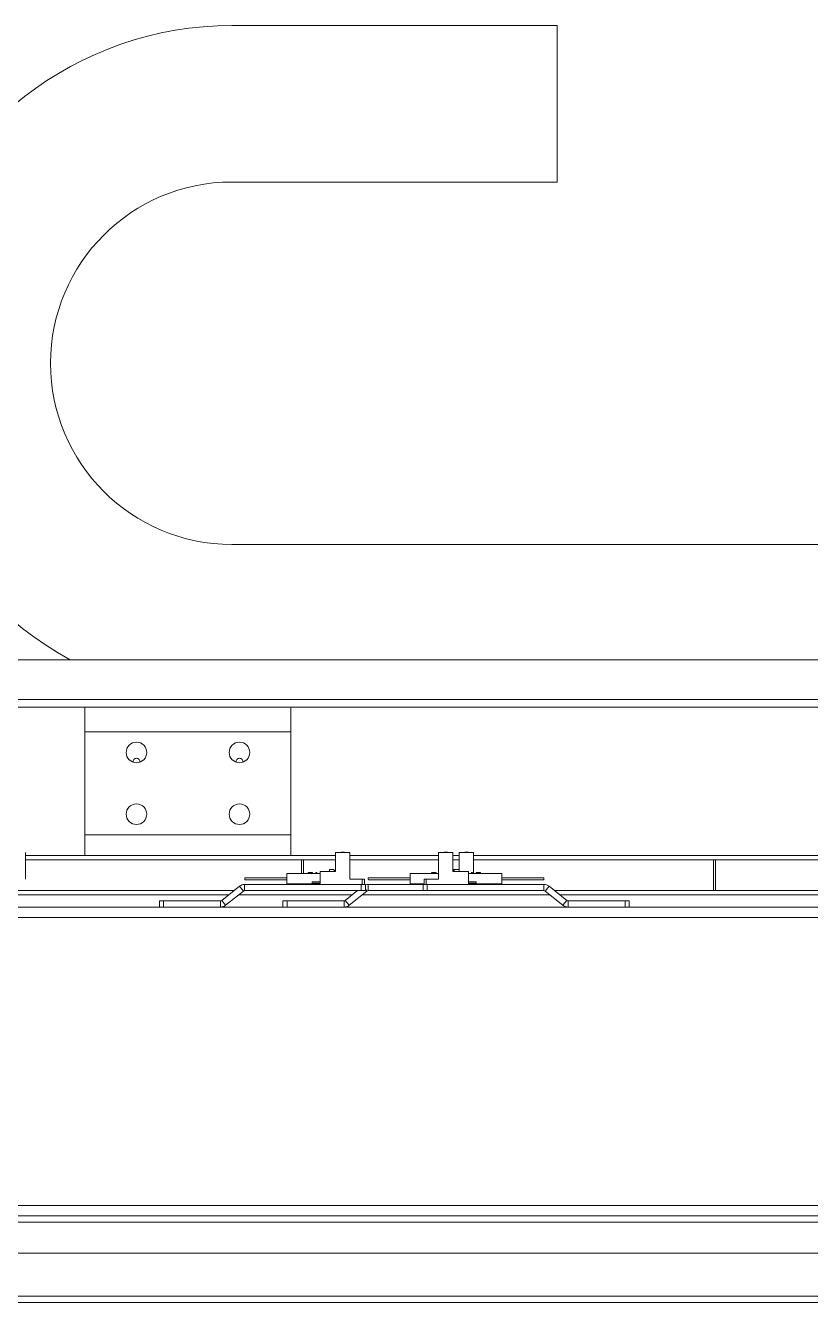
# Model space of a CAD drawing. Extents: x 500 to 100500, y -14500 to 21140.
# Drawn here: x 6410 to 6791, y -5627 to -5007 of the extents above; entities that cross this region are included whole.
import ezdxf

# ---------------------------------------------------------------- set-up
doc = ezdxf.new("R2010")
doc.units = 0
doc.layers.get('0').update_dxf_attribs({"linetype": 'CONTINUOUS'})
doc.layers.add('D', color=7, linetype='CONTINUOUS')

# ---------------------------------------------------------------- blocks, each defined once
blk = doc.blocks.new('KZXCVASDF123')
at = {"color": 7, "linetype": 'Continuous', "lineweight": 18}
for p, q in [((-58560.92, -65889.57, 21.36), (-58402.92, -65889.57, 21.36)), ((-58402.92, -65889.57, 21.36), (-58402.92, -65965.57, 21.36)), ((-58560.92, -65965.57, 21.36), (-58402.92, -65965.57, 21.36)), ((-58560.92, -66141.57, 21.36), (-57914.57, -66141.57, 21.36)), ((-57914.57, -66197.57, 21.36), (-58715.92, -66197.57, 21.36)), ((-57914.57, -66216.84, 21.36), (-58720.92, -66216.84, 21.36)), ((-58632.22, -66220.57, 21.36), (-58720.92, -66220.57, 21.36)), ((-58632.22, -66220.57, 21.36), (-58632.22, -66232.57, 21.36)), ((-58532.22, -66220.57, 21.36), (-58632.22, -66220.57, 21.36)), ((-58532.22, -66220.57, 21.36), (-58532.22, -66232.57, 21.36)), ((-57914.57, -66220.57, 21.36), (-58532.22, -66220.57, 21.36)), ((-58532.22, -66232.57, 21.36), (-58632.22, -66232.57, 21.36)), ((-58632.22, -66232.57, 21.36), (-58632.22, -66282.57, 21.36)), ((-58532.22, -66232.57, 21.36), (-58532.22, -66282.57, 21.36)), ((-58632.22, -66292.67, 21.36), (-58632.22, -66282.57, 21.36)), ((-58532.22, -66282.57, 21.36), (-58632.22, -66282.57, 21.36)), ((-58532.22, -66292.67, 21.36), (-58532.22, -66282.57, 21.36)), ((-58661.07, -66292.67, 21.36), (-58510.55, -66292.67, 21.36)), ((-58661.07, -66294.67, 21.36), (-58527.07, -66294.67, 21.36)), ((-58527.07, -66294.67, 21.36), (-58527.07, -66301.42, 21.36)), ((-58526.07, -66294.67, 21.36), (-58527.07, -66294.67, 21.36)), ((-58526.07, -66301.42, 21.36), (-58526.07, -66294.67, 21.36)), ((-58526.07, -66294.67, 21.36), (-58510.55, -66294.67, 21.36)), ((-58503.6, -66291.17, 21.36), (-58510.55, -66291.17, 21.36)), ((-58510.55, -66291.17, 21.36), (-58510.55, -66300.47, 21.36)), ((-58507.87, -66290.97, 21.36), (-58507.87, -66291.17, 21.36)), ((-58507.87, -66290.97, 21.36), (-58507.07, -66290.97, 21.36)), ((-58507.07, -66290.97, 21.36), (-58507.07, -66291.17, 21.36)), ((-58507.07, -66290.97, 21.36), (-58506.27, -66290.97, 21.36)), ((-58506.27, -66290.97, 21.36), (-58506.27, -66291.17, 21.36)), ((-58503.6, -66304.07, 21.36), (-58503.6, -66291.17, 21.36)), ((-58503.6, -66292.67, 21.36), (-58460.54, -66292.67, 21.36)), ((-58503.6, -66294.67, 21.36), (-58460.54, -66294.67, 21.36)), ((-58460.54, -66304.07, 21.36), (-58460.54, -66291.17, 21.36)), ((-58460.54, -66291.17, 21.36), (-58453.59, -66291.17, 21.36)), ((-58457.56, -66290.97, 21.36), (-58457.86, -66290.97, 21.36)), ((-58457.86, -66290.97, 21.36), (-58457.86, -66291.17, 21.36)), ((-58457.56, -66290.97, 21.36), (-58456.56, -66290.97, 21.36)), ((-58457.56, -66290.97, 21.36), (-58457.56, -66291.17, 21.36)), ((-58456.26, -66290.97, 21.36), (-58456.56, -66290.97, 21.36)), ((-58456.56, -66290.97, 21.36), (-58456.56, -66291.17, 21.36)), ((-58456.26, -66290.97, 21.36), (-58456.26, -66291.17, 21.36)), ((-58453.59, -66291.17, 21.36), (-58453.59, -66300.47, 21.36)), ((-58453.59, -66292.67, 21.36), (-58450.55, -66292.67, 21.36)), ((-58453.59, -66294.67, 21.36), (-58450.55, -66294.67, 21.36)), ((-58450.55, -66291.17, 21.36), (-58450.55, -66300.47, 21.36)), ((-58443.6, -66291.17, 21.36), (-58450.55, -66291.17, 21.36)), ((-58447.87, -66290.97, 21.36), (-58447.87, -66291.17, 21.36)), ((-58447.87, -66290.97, 21.36), (-58447.07, -66290.97, 21.36)), ((-58447.07, -66290.97, 21.36), (-58447.07, -66291.17, 21.36)), ((-58447.07, -66290.97, 21.36), (-58446.27, -66290.97, 21.36)), ((-58446.27, -66290.97, 21.36), (-58446.27, -66291.17, 21.36)), ((-58443.6, -66301.42, 21.36), (-58443.6, -66291.17, 21.36)), ((-58443.6, -66292.67, 21.36), (-57909.57, -66292.67, 21.36)), ((-58443.6, -66294.67, 21.36), (-58327.07, -66294.67, 21.36)), ((-58327.07, -66294.67, 21.36), (-58327.07, -66309.67, 21.36)), ((-58326.07, -66294.67, 21.36), (-58327.07, -66294.67, 21.36)), ((-58326.07, -66309.67, 21.36), (-58326.07, -66294.67, 21.36)), ((-58326.07, -66294.67, 21.36), (-57909.57, -66294.67, 21.36)), ((-58523.92, -66300.92, 21.36), (-58523.92, -66301.42, 21.36)), ((-58523.83, -66300.92, 21.36), (-58523.83, -66301.42, 21.36)), ((-58523.37, -66300.92, 21.36), (-58523.37, -66301.42, 21.36)), ((-58523.28, -66301.42, 21.36), (-58523.28, -66300.92, 21.36)), ((-58523.17, -66300.92, 21.36), (-58523.17, -66301.42, 21.36)), ((-58523.07, -66300.92, 21.36), (-58523.07, -66301.42, 21.36)), ((-58522.99, -66300.92, 21.36), (-58522.94, -66300.92, 21.36)), ((-58522.99, -66301.42, 21.36), (-58522.99, -66300.92, 21.36)), ((-58522.94, -66300.92, 21.36), (-58522.94, -66301.42, 21.36)), ((-58522.92, -66301.42, 21.36), (-58522.92, -66300.92, 21.36)), ((-58522.76, -66300.92, 21.36), (-58522.76, -66301.42, 21.36)), ((-58522.73, -66300.92, 21.36), (-58522.73, -66301.42, 21.36)), ((-58522.73, -66300.92, 21.36), (-58521.79, -66300.92, 21.36)), ((-58521.79, -66300.92, 21.36), (-58521.79, -66301.42, 21.36)), ((-58521.79, -66300.92, 21.36), (-58521.76, -66300.92, 21.36)), ((-58521.76, -66300.92, 21.36), (-58521.76, -66301.42, 21.36)), ((-58520.1, -66300.92, 21.36), (-58520.1, -66301.42, 21.36)), ((-58519.6, -66300.92, 21.36), (-58520.1, -66300.92, 21.36)), ((-58519.6, -66300.92, 21.36), (-58519.6, -66301.42, 21.36)), ((-58510.55, -66300.47, 21.36), (-58518.1, -66300.47, 21.36)), ((-58518.1, -66300.47, 21.36), (-58518.1, -66306.67, 21.36)), ((-58513.55, -66299.47, 21.36), (-58513.55, -66300.47, 21.36)), ((-58513.55, -66299.47, 21.36), (-58511.55, -66299.47, 21.36)), ((-58510.55, -66300.47, 21.36), (-58511.55, -66299.47, 21.36)), ((-58463.92, -66300.92, 21.36), (-58463.92, -66301.42, 21.36)), ((-58463.83, -66300.92, 21.36), (-58463.83, -66301.42, 21.36)), ((-58463.37, -66300.92, 21.36), (-58463.37, -66301.42, 21.36)), ((-58463.28, -66301.42, 21.36), (-58463.28, -66300.92, 21.36)), ((-58463.17, -66300.92, 21.36), (-58463.17, -66301.42, 21.36)), ((-58463.07, -66300.92, 21.36), (-58463.07, -66301.42, 21.36)), ((-58462.99, -66300.92, 21.36), (-58462.94, -66300.92, 21.36)), ((-58462.99, -66301.42, 21.36), (-58462.99, -66300.92, 21.36)), ((-58462.94, -66300.92, 21.36), (-58462.94, -66301.42, 21.36)), ((-58462.92, -66301.42, 21.36), (-58462.92, -66300.92, 21.36)), ((-58462.76, -66300.92, 21.36), (-58462.76, -66301.42, 21.36)), ((-58462.73, -66300.92, 21.36), (-58462.73, -66301.42, 21.36)), ((-58462.73, -66300.92, 21.36), (-58461.79, -66300.92, 21.36)), ((-58461.79, -66300.92, 21.36), (-58461.79, -66301.42, 21.36)), ((-58461.79, -66300.92, 21.36), (-58461.76, -66300.92, 21.36)), ((-58461.76, -66300.92, 21.36), (-58461.76, -66301.42, 21.36)), ((-58453.59, -66300.47, 21.36), (-58452.59, -66299.47, 21.36)), ((-58453.59, -66300.47, 21.36), (-58446.04, -66300.47, 21.36)), ((-58453.55, -66299.47, 21.36), (-58453.55, -66300.43, 21.36)), ((-58453.55, -66299.47, 21.36), (-58452.59, -66299.47, 21.36)), ((-58452.59, -66299.47, 21.36), (-58450.59, -66299.47, 21.36)), ((-58450.59, -66299.47, 21.36), (-58450.59, -66300.47, 21.36)), ((-58450.55, -66300.47, 21.36), (-58450.59, -66300.43, 21.36)), ((-58446.04, -66300.47, 21.36), (-58446.04, -66306.67, 21.36)), ((-58444.04, -66300.92, 21.36), (-58444.54, -66300.92, 21.36)), ((-58444.54, -66300.92, 21.36), (-58444.54, -66301.42, 21.36)), ((-58444.04, -66300.92, 21.36), (-58444.04, -66301.42, 21.36)), ((-58442.38, -66300.92, 21.36), (-58442.38, -66301.42, 21.36)), ((-58442.23, -66300.92, 21.36), (-58442.23, -66301.42, 21.36)), ((-58441.53, -66300.92, 21.36), (-58441.53, -66301.42, 21.36)), ((-58441.38, -66301.42, 21.36), (-58441.38, -66300.92, 21.36)), ((-58441.22, -66300.92, 21.36), (-58441.22, -66301.42, 21.36)), ((-58441.22, -66300.92, 21.36), (-58441.22, -66301.42, 21.36)), ((-58441.2, -66300.92, 21.36), (-58440.24, -66300.92, 21.36)), ((-58441.2, -66300.92, 21.36), (-58441.2, -66301.42, 21.36)), ((-58440.24, -66300.92, 21.36), (-58440.24, -66301.42, 21.36)), ((-58440.22, -66301.42, 21.36), (-58440.22, -66300.92, 21.36)), ((-58554.7, -66306.67, 21.36), (-58554.7, -66309.67, 21.36)), ((-58554.7, -66306.67, 21.36), (-58498.1, -66306.67, 21.36)), ((-58534.3, -66303.42, 21.36), (-58554.62, -66303.42, 21.36)), ((-58554.62, -66304.42, 21.36), (-58534.3, -66304.42, 21.36)), ((-58534.3, -66301.42, 21.36), (-58534.3, -66306.42, 21.36)), ((-58534.3, -66301.42, 21.36), (-58518.1, -66301.42, 21.36)), ((-58534.3, -66306.42, 21.36), (-58518.1, -66306.42, 21.36)), ((-58527.07, -66306.42, 21.36), (-58527.07, -66306.67, 21.36)), ((-58526.07, -66306.67, 21.36), (-58526.07, -66306.42, 21.36)), ((-58521.9, -66305.37, 21.36), (-58521.9, -66306.07, 21.36)), ((-58521.9, -66305.37, 21.36), (-58518.1, -66305.37, 21.36)), ((-58521.9, -66306.07, 21.36), (-58518.1, -66306.07, 21.36)), ((-58497.6, -66304.07, 21.36), (-58503.6, -66304.07, 21.36)), ((-58498.1, -66309.67, 21.36), (-58498.1, -66306.67, 21.36)), ((-58498.1, -66306.67, 21.36), (-58496.1, -66306.67, 21.36)), ((-58497.6, -66304.07, 21.36), (-58496.6, -66304.07, 21.36)), ((-58497.6, -66306.67, 21.36), (-58497.6, -66304.07, 21.36)), ((-58496.6, -66304.07, 21.36), (-58496.6, -66306.67, 21.36)), ((-58496.1, -66306.67, 21.36), (-58496.1, -66309.67, 21.36)), ((-58494.7, -66306.67, 21.36), (-58494.7, -66309.67, 21.36)), ((-58494.7, -66306.67, 21.36), (-58468.04, -66306.67, 21.36)), ((-58474.3, -66303.42, 21.36), (-58494.62, -66303.42, 21.36)), ((-58494.62, -66304.42, 21.36), (-58474.3, -66304.42, 21.36)), ((-58474.3, -66301.42, 21.36), (-58474.3, -66306.42, 21.36)), ((-58474.3, -66301.42, 21.36), (-58460.54, -66301.42, 21.36)), ((-58474.3, -66306.42, 21.36), (-58467.54, -66306.42, 21.36)), ((-58468.04, -66309.67, 21.36), (-58468.04, -66306.67, 21.36)), ((-58468.04, -66306.67, 21.36), (-58466.04, -66306.67, 21.36)), ((-58467.54, -66304.07, 21.36), (-58466.54, -66304.07, 21.36)), ((-58467.54, -66306.67, 21.36), (-58467.54, -66304.07, 21.36)), ((-58466.54, -66304.07, 21.36), (-58460.54, -66304.07, 21.36)), ((-58466.54, -66304.07, 21.36), (-58466.54, -66306.67, 21.36)), ((-58466.04, -66306.67, 21.36), (-58466.04, -66309.67, 21.36)), ((-58409.44, -66306.67, 21.36), (-58466.04, -66306.67, 21.36)), ((-58446.04, -66301.42, 21.36), (-58429.84, -66301.42, 21.36)), ((-58442.24, -66305.37, 21.36), (-58446.04, -66305.37, 21.36)), ((-58442.24, -66306.07, 21.36), (-58446.04, -66306.07, 21.36)), ((-58446.04, -66306.42, 21.36), (-58429.84, -66306.42, 21.36)), ((-58442.24, -66306.07, 21.36), (-58442.24, -66305.37, 21.36)), ((-58437.6, -66306.67, 21.36), (-58437.6, -66306.42, 21.36)), ((-58436.6, -66306.42, 21.36), (-58436.6, -66306.67, 21.36)), ((-58429.84, -66301.42, 21.36), (-58429.84, -66306.42, 21.36)), ((-58409.51, -66303.42, 21.36), (-58429.84, -66303.42, 21.36)), ((-58429.84, -66304.42, 21.36), (-58409.51, -66304.42, 21.36)), ((-58409.44, -66309.67, 21.36), (-58409.44, -66306.67, 21.36)), ((-58559.85, -66309.67, 21.36), (-58711.07, -66309.67, 21.36)), ((-58711.07, -66311.67, 21.36), (-58562.35, -66311.67, 21.36)), ((-58565.83, -66314.46, 21.36), (-58557.2, -66307.55, 21.36)), ((-58563.95, -66316.8, 21.36), (-58555.32, -66309.89, 21.36)), ((-58557.55, -66311.67, 21.36), (-58502.35, -66311.67, 21.36)), ((-58555.32, -66309.89, 21.36), (-58557.2, -66307.55, 21.36)), ((-58554.7, -66309.67, 21.36), (-58498.1, -66309.67, 21.36)), ((-58505.83, -66314.46, 21.36), (-58499.85, -66309.67, 21.36)), ((-58503.95, -66316.8, 21.36), (-58495.32, -66309.89, 21.36)), ((-58496.1, -66309.67, 21.36), (-58498.1, -66309.67, 21.36)), ((-58497.55, -66311.67, 21.36), (-58406.59, -66311.67, 21.36)), ((-58495.32, -66309.89, 21.36), (-58496.1, -66308.92, 21.36)), ((-58494.7, -66309.67, 21.36), (-58468.04, -66309.67, 21.36)), ((-58466.04, -66309.67, 21.36), (-58468.04, -66309.67, 21.36)), ((-58409.44, -66309.67, 21.36), (-58466.04, -66309.67, 21.36)), ((-58406.94, -66307.55, 21.36), (-58408.82, -66309.89, 21.36)), ((-58400.19, -66316.8, 21.36), (-58408.82, -66309.89, 21.36)), ((-58398.31, -66314.46, 21.36), (-58406.94, -66307.55, 21.36)), ((-58327.07, -66309.67, 21.36), (-58404.29, -66309.67, 21.36)), ((-58401.79, -66311.67, 21.36), (-57909.57, -66311.67, 21.36)), ((-58327.07, -66309.67, 21.36), (-58326.07, -66309.67, 21.36)), ((-57909.57, -66309.67, 21.36), (-58326.07, -66309.67, 21.36)), ((-57909.57, -66317.67, 21.36), (-58734.07, -66317.67, 21.36)), ((-58596.1, -66317.67, 21.36), (-58596.1, -66314.67, 21.36)), ((-58596.1, -66314.67, 21.36), (-58594.1, -66314.67, 21.36)), ((-58594.1, -66314.67, 21.36), (-58594.1, -66317.67, 21.36)), ((-58594.1, -66314.67, 21.36), (-58566.45, -66314.67, 21.36)), ((-58566.45, -66317.67, 21.36), (-58566.45, -66314.67, 21.36)), ((-58565.83, -66314.46, 21.36), (-58563.95, -66316.8, 21.36)), ((-58536.1, -66317.67, 21.36), (-58536.1, -66314.67, 21.36)), ((-58536.1, -66314.67, 21.36), (-58534.1, -66314.67, 21.36)), ((-58534.1, -66314.67, 21.36), (-58534.1, -66317.67, 21.36)), ((-58534.1, -66314.67, 21.36), (-58506.45, -66314.67, 21.36)), ((-58506.45, -66317.67, 21.36), (-58506.45, -66314.67, 21.36)), ((-58505.83, -66314.46, 21.36), (-58503.95, -66316.8, 21.36)), ((-58400.19, -66316.8, 21.36), (-58398.31, -66314.46, 21.36)), ((-58397.69, -66314.67, 21.36), (-58397.69, -66317.67, 21.36)), ((-58370.04, -66314.67, 21.36), (-58397.69, -66314.67, 21.36)), ((-58370.04, -66317.67, 21.36), (-58370.04, -66314.67, 21.36)), ((-58370.04, -66314.67, 21.36), (-58368.04, -66314.67, 21.36)), ((-58368.04, -66314.67, 21.36), (-58368.04, -66317.67, 21.36)), ((-58714.07, -66322.67, 21.36), (-57909.57, -66322.67, 21.36)), ((-58714.07, -66462.67, 21.36), (-57909.57, -66462.67, 21.36)), ((-57909.57, -66467.67, 21.36), (-58696.07, -66467.67, 21.36)), ((-58754.07, -66470.67, 21.36), (-57909.57, -66470.67, 21.36)), ((-58754.07, -66485.67, 21.36), (-56215.07, -66485.67, 21.36)), ((-58754.07, -66506.67, 21.36), (-56215.07, -66506.67, 21.36)), ((-58754.07, -66509.67, 21.36), (-56215.07, -66509.67, 21.36))]:
    blk.add_line(p, q, dxfattribs=at)
for centre in [(-58607.22, -66242.57, 21.36), (-58557.22, -66242.57, 21.36), (-58607.22, -66272.57, 21.36), (-58557.22, -66272.57, 21.36)]:
    blk.add_circle(centre, 5, dxfattribs=at)
for centre, radius, start, end in [((-58560.92, -66053.57, 21.36), 164, 90, 241.40788), ((-58560.92, -66053.57, 21.36), 88, 90, 270), ((-58607.22, -66247.07, 21.36), 1.65, 90, 187.84722), ((-58607.22, -66247.07, 21.36), 1.65, 352.15278, 90), ((-58557.22, -66247.07, 21.36), 1.65, 90, 187.84722), ((-58557.22, -66247.07, 21.36), 1.65, 352.15278, 90), ((-58554.7, -66310.67, 21.36), 4, 90, 128.65981), ((-58553.44, -66303.8, 21.36), 1.24, 162.34996, 185.71328), ((-58553.44, -66304.05, 21.36), 1.24, 174.28712, 197.64965), ((-58494.7, -66310.67, 21.36), 4, 90, 110.5351), ((-58493.44, -66303.8, 21.36), 1.24, 162.32817, 185.73507), ((-58493.44, -66304.05, 21.36), 1.24, 174.26533, 197.67144), ((-58411.1, -66303.92, 21.36), 1.67, 342.52735, 17.47265), ((-58409.44, -66310.67, 21.36), 4, 51.34019, 90), ((-58554.7, -66310.67, 21.36), 1, 90, 128.65981), ((-58494.7, -66310.67, 21.36), 1, 90, 128.65981), ((-58409.44, -66310.67, 21.36), 1, 51.34019, 90), ((-58566.45, -66313.67, 21.36), 1, 270, 308.65981), ((-58566.45, -66313.67, 21.36), 4, 270, 308.65981), ((-58506.45, -66313.67, 21.36), 1, 270, 308.65981), ((-58506.45, -66313.67, 21.36), 4, 270, 308.65981), ((-58397.69, -66313.67, 21.36), 4, 231.34019, 270), ((-58397.69, -66313.67, 21.36), 1, 231.34019, 270)]:
    blk.add_arc(centre, radius, start, end, dxfattribs=at)
for points, knots in [([(-58661.07, -66300.66, 21.36), (-58661.07, -66299.9, 21.36), (-58661.07, -66298.73, 21.36), (-58661.07, -66297.02, 21.36), (-58661.07, -66295.72, 21.36), (-58661.07, -66294.5, 21.36), (-58661.07, -66293.11, 21.36), (-58661.07, -66291.83, 21.36), (-58661.07, -66291.22, 21.36), (-58661.07, -66291.24, 21.36), (-58661.07, -66291.25, 21.36)], [0, 0, 0, 0, 0.183414, 0.282148, 0.382978, 0.483808, 0.582542, 0.765956, 0.949369, 1, 1, 1, 1]), ([(-58661.07, -66304.1, 21.36), (-58661.07, -66304.11, 21.36), (-58661.07, -66304.13, 21.36), (-58661.07, -66303.87, 21.36), (-58661.07, -66303.35, 21.36), (-58661.07, -66302.39, 21.36), (-58661.07, -66301.34, 21.36), (-58661.07, -66300.66, 21.36)], [0, 0, 0, 0, 0.090436, 0.279996, 0.469559, 0.655181, 1, 1, 1, 1]), ([(-58523.91, -66300.92, 21.36), (-58523.91, -66300.92, 21.36), (-58523.92, -66300.92, 21.36), (-58523.89, -66300.92, 21.36), (-58523.85, -66300.92, 21.36), (-58523.83, -66300.92, 21.36)], [0, 0, 0, 0, 0.291437, 0.643057, 1, 1, 1, 1]), ([(-58523.83, -66300.92, 21.36), (-58523.79, -66300.92, 21.36), (-58523.71, -66300.92, 21.36), (-58523.58, -66300.92, 21.36), (-58523.46, -66300.92, 21.36), (-58523.4, -66300.92, 21.36), (-58523.37, -66300.92, 21.36)], [0, 0, 0, 0, 0.266271, 0.560259, 0.786379, 1, 1, 1, 1]), ([(-58523.37, -66300.92, 21.36), (-58523.35, -66300.92, 21.36), (-58523.3, -66300.92, 21.36), (-58523.28, -66300.92, 21.36), (-58523.28, -66300.92, 21.36), (-58523.28, -66300.92, 21.36)], [0, 0, 0, 0, 0.40424, 0.818227, 1, 1, 1, 1]), ([(-58523.25, -66300.92, 21.36), (-58523.25, -66300.92, 21.36), (-58523.21, -66300.92, 21.36), (-58523.19, -66300.92, 21.36), (-58523.16, -66300.92, 21.36)], [0, 0, 0, 0, 0.1620681, 1, 1, 1, 1]), ([(-58523.17, -66300.92, 21.36), (-58523.15, -66300.92, 21.36), (-58523.12, -66300.92, 21.36), (-58523.08, -66300.92, 21.36), (-58523.07, -66300.92, 21.36)], [0, 0, 0, 0, 0.542381, 1, 1, 1, 1]), ([(-58523.07, -66300.92, 21.36), (-58523.05, -66300.92, 21.36), (-58523.02, -66300.92, 21.36), (-58523, -66300.92, 21.36), (-58522.99, -66300.92, 21.36)], [0, 0, 0, 0, 0.5926239, 1, 1, 1, 1]), ([(-58463.91, -66300.92, 21.36), (-58463.91, -66300.92, 21.36), (-58463.92, -66300.92, 21.36), (-58463.89, -66300.92, 21.36), (-58463.85, -66300.92, 21.36), (-58463.83, -66300.92, 21.36)], [0, 0, 0, 0, 0.291437, 0.643057, 1, 1, 1, 1]), ([(-58463.83, -66300.92, 21.36), (-58463.79, -66300.92, 21.36), (-58463.71, -66300.92, 21.36), (-58463.58, -66300.92, 21.36), (-58463.46, -66300.92, 21.36), (-58463.4, -66300.92, 21.36), (-58463.37, -66300.92, 21.36)], [0, 0, 0, 0, 0.266273, 0.560266, 0.786393, 1, 1, 1, 1]), ([(-58463.37, -66300.92, 21.36), (-58463.35, -66300.92, 21.36), (-58463.3, -66300.92, 21.36), (-58463.28, -66300.92, 21.36), (-58463.28, -66300.92, 21.36), (-58463.28, -66300.92, 21.36)], [0, 0, 0, 0, 0.404268, 0.818235, 1, 1, 1, 1]), ([(-58463.25, -66300.92, 21.36), (-58463.25, -66300.92, 21.36), (-58463.21, -66300.92, 21.36), (-58463.19, -66300.92, 21.36), (-58463.16, -66300.92, 21.36)], [0, 0, 0, 0, 0.1620681, 1, 1, 1, 1]), ([(-58463.17, -66300.92, 21.36), (-58463.15, -66300.92, 21.36), (-58463.12, -66300.92, 21.36), (-58463.08, -66300.92, 21.36), (-58463.07, -66300.92, 21.36)], [0, 0, 0, 0, 0.542393, 1, 1, 1, 1]), ([(-58463.07, -66300.92, 21.36), (-58463.05, -66300.92, 21.36), (-58463.02, -66300.92, 21.36), (-58463, -66300.92, 21.36), (-58462.99, -66300.92, 21.36)], [0, 0, 0, 0, 0.5926239, 1, 1, 1, 1]), ([(-58442.38, -66300.92, 21.36), (-58442.38, -66300.92, 21.36), (-58442.38, -66300.92, 21.36), (-58442.34, -66300.92, 21.36), (-58442.27, -66300.92, 21.36), (-58442.23, -66300.92, 21.36)], [0, 0, 0, 0, 0.306601, 0.582695, 1, 1, 1, 1]), ([(-58442.23, -66300.92, 21.36), (-58442.17, -66300.92, 21.36), (-58442.05, -66300.92, 21.36), (-58441.85, -66300.92, 21.36), (-58441.67, -66300.92, 21.36), (-58441.58, -66300.92, 21.36), (-58441.53, -66300.92, 21.36)], [0, 0, 0, 0, 0.2644695, 0.5671713, 0.7936563, 1, 1, 1, 1]), ([(-58441.53, -66300.92, 21.36), (-58441.5, -66300.92, 21.36), (-58441.43, -66300.92, 21.36), (-58441.39, -66300.92, 21.36), (-58441.39, -66300.92, 21.36), (-58441.39, -66300.92, 21.36)], [0, 0, 0, 0, 0.3572, 0.722495, 1, 1, 1, 1])]:
    blk.add_open_spline(points, degree=3, knots=knots, dxfattribs=at)

msp = doc.modelspace()

# ---------------------------------------------------------------- block references
at = {"layer": 'D', "color": 1}
msp.add_blockref('KZXCVASDF123', (65071.07, 60883.04, -31.83), dxfattribs=at)

doc.saveas('drawing.dxf')
